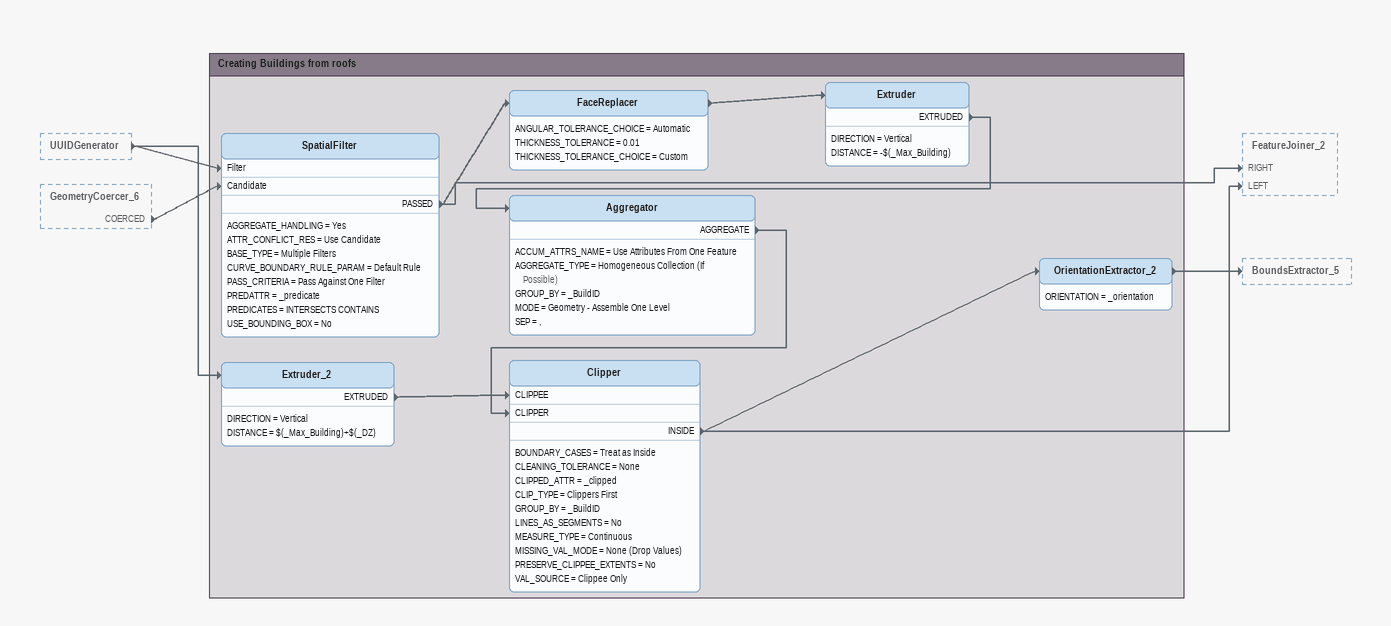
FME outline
UUIDGenerator [outside]
    -> SpatialFilter [Filter]
    -> Extruder_2
GeometryCoercer_6 [outside]
    COERCED -> SpatialFilter [Candidate]

Bookmark: Creating Buildings from roofs
SpatialFilter
    AGGREGATE_HANDLING = Yes
    ATTR_CONFLICT_RES = Use Candidate
    BASE_TYPE = Multiple Filters
    CURVE_BOUNDARY_RULE_PARAM = Default Rule
    PASS_CRITERIA = Pass Against One Filter
    PREDATTR = _predicate
    PREDICATES = INTERSECTS CONTAINS
    USE_BOUNDING_BOX = No
    PASSED -> FaceReplacer
    PASSED -> FeatureJoiner_2 [RIGHT]
FaceReplacer
    ANGULAR_TOLERANCE_CHOICE = Automatic
    THICKNESS_TOLERANCE = 0.01
    THICKNESS_TOLERANCE_CHOICE = Custom
    -> Extruder
Extruder
    DIRECTION = Vertical
    DISTANCE = -$(_Max_Building)
    EXTRUDED -> Aggregator
Aggregator
    ACCUM_ATTRS_NAME = Use Attributes From One Feature
    AGGREGATE_TYPE = Homogeneous Collection (If Possible)
    GROUP_BY = _BuildID
    MODE = Geometry - Assemble One Level
    SEP = ,
    AGGREGATE -> Clipper [CLIPPER]
Extruder_2
    DIRECTION = Vertical
    DISTANCE = $(_Max_Building)+$(_DZ)
    EXTRUDED -> Clipper [CLIPPEE]
Clipper
    BOUNDARY_CASES = Treat as Inside
    CLEANING_TOLERANCE = None
    CLIPPED_ATTR = _clipped
    CLIP_TYPE = Clippers First
    GROUP_BY = _BuildID
    LINES_AS_SEGMENTS = No
    MEASURE_TYPE = Continuous
    MISSING_VAL_MODE = None (Drop Values)
    PRESERVE_CLIPPEE_EXTENTS = No
    VAL_SOURCE = Clippee Only
    INSIDE -> OrientationExtractor_2
    INSIDE -> FeatureJoiner_2 [LEFT]
OrientationExtractor_2
    ORIENTATION = _orientation
    -> BoundsExtractor_5
